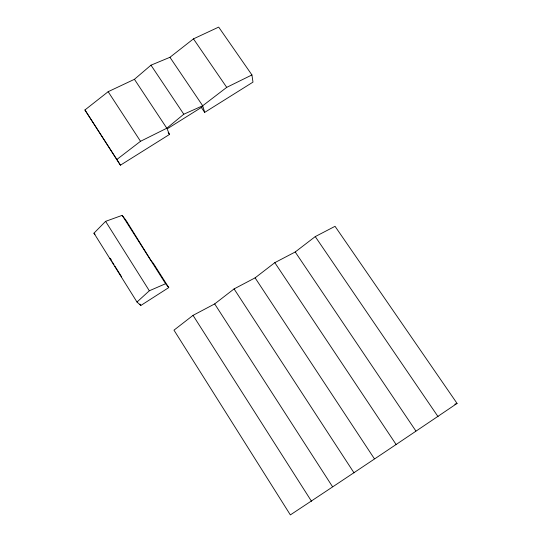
<?xml version="1.0" encoding="UTF-8"?>
<svg xmlns="http://www.w3.org/2000/svg" width="542" height="542" viewBox="0 0 542 542"><rect width="100%" height="100%" fill="white"/><g stroke="black" fill="none" stroke-linecap="round" stroke-linejoin="round"><path stroke-width="0.81" d="M93.956 233.175L105.595 221.353L122.174 215.357L126.225 220.648L150.832 260.228L153.562 263.656L168.765 287.585L140.798 305.498L136.99 302.029L93.956 233.175L94.992 234.266M136.99 302.029L149.335 290.776L165.608 283.717L168.765 287.585M204.68 112.39L202.918 106.489L167.105 128.901L169.483 134.45L120.439 165.181L84.931 109.972L108.149 91.7L134.43 79.308L150.974 65.182L169.944 57.296L193.467 38.868L218.683 27.1L251.928 74.945L252.985 82.127L204.68 112.39L201.17 107.187M120.439 165.181L116.808 159.524L140.52 141.293L166.814 128.224L183.792 114.22L202.701 105.765L226.719 87.364L251.928 74.945M193.04 315.363L173.975 330.159L290.356 514.9C346.142 478.064 401.71 440.897 457.069 403.417L335.037 226.319L315.248 236.603L295.214 251.989L274.814 262.66L255.099 277.856L234.083 288.913L214.686 303.913L193.04 315.363L311.521 501.303M454.785 404.251L457.069 403.417M111.09 259.347L109.945 258.195L111.293 260.35M193.467 38.868L226.719 87.364M315.248 236.603L438.065 416.669M169.944 57.296L202.701 105.765M295.214 251.989L415.87 430.965M150.974 65.182L183.792 114.22M274.814 262.66L396.216 444.657M134.43 79.308L166.814 128.224M168.183 132.478L169.483 134.45M255.099 277.856L374.359 458.728M108.149 91.7L140.52 141.293M234.083 288.913L354.034 472.868M214.686 303.913L332.517 486.702M84.931 109.972L116.808 159.524M122.174 215.357L165.608 283.717M105.595 221.353L149.335 290.776M139.911 304.082L140.798 305.498M112.187 261.779L113.983 264.652M114.877 266.088L121.604 276.84"/></g></svg>
